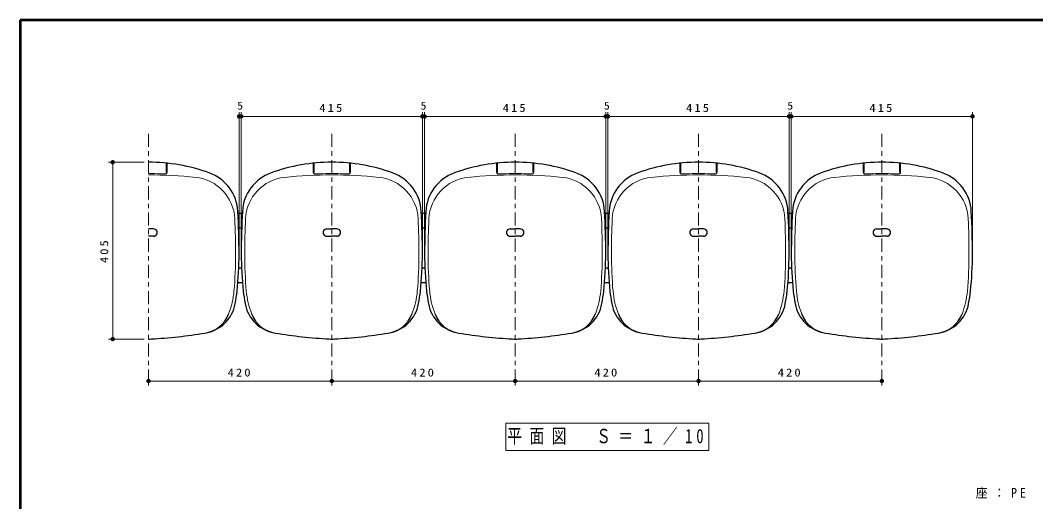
# Model space of a CAD drawing. Units: millimetres on the paper, scale 1:10. Extents: x -365 to 0, y -5 to 257.
# Drawn here: x -365 to -132.4, y 146.7 to 257 of the extents above; entities that cross this region are included whole.
import ezdxf
from ezdxf.enums import TextEntityAlignment as Align

# ---------------------------------------------------------------- set-up
doc = ezdxf.new("R2010")
doc.units = ezdxf.units.MM
doc.linetypes.add('USER2', pattern=[6, 3, -1, 1, -1])
doc.layers.add('LY_1', color=7, linetype='Continuous', lineweight=25)
doc.layers.add('LY_2', color=7, linetype='Continuous', lineweight=13)
doc.styles.add('ＭＳ ゴシック', font='')
doc.styles.get('ＭＳ ゴシック').set_extended_font_data('MS Gothic')

# ---------------------------------------------------------------- blocks, each defined once
blk = doc.blocks.new('filled_dot')
at = {"color": 0, "linetype": 'Continuous', "lineweight": -2, "const_width": 1.25}
blk.add_lwpolyline([(-0.625, 0, 1), (0.625, 0, 1)], format="xyb", close=True, dxfattribs=at)

msp = doc.modelspace()

# ---------------------------------------------------------------- linework, layer by layer
at = {"layer": 'LY_1', "lineweight": 13}
for p, q in [((-314.89, 204.489), (-314.89, 235.989)), ((-314.89, 234.989), (-314.39, 234.989)), ((-314.39, 204.489), (-314.39, 235.989)), ((-314.39, 204.489), (-314.39, 235.989)), ((-314.39, 234.989), (-272.89, 234.989)), ((-272.89, 204.489), (-272.89, 235.989)), ((-272.89, 204.489), (-272.89, 235.989)), ((-272.89, 234.989), (-272.39, 234.989)), ((-272.39, 204.489), (-272.39, 235.989)), ((-272.39, 204.489), (-272.39, 235.989)), ((-272.39, 234.989), (-230.89, 234.989)), ((-230.89, 204.489), (-230.89, 235.989)), ((-230.89, 204.489), (-230.89, 235.989)), ((-230.89, 234.989), (-230.39, 234.989)), ((-230.39, 204.489), (-230.39, 235.989)), ((-230.39, 204.489), (-230.39, 235.989)), ((-230.39, 234.989), (-188.89, 234.989)), ((-188.89, 204.489), (-188.89, 235.989)), ((-188.89, 204.489), (-188.89, 235.989)), ((-188.89, 234.989), (-188.39, 234.989)), ((-188.39, 204.489), (-188.39, 235.989)), ((-188.39, 204.489), (-188.39, 235.989)), ((-188.39, 234.989), (-146.89, 234.989)), ((-146.89, 204.489), (-146.89, 235.989)), ((-336.64, 224.489), (-344.832, 224.489)), ((-343.832, 183.989), (-343.832, 224.489)), ((-336.64, 183.989), (-344.832, 183.989)), ((-335.64, 176.989), (-335.64, 173.375)), ((-293.64, 176.989), (-293.64, 173.375)), ((-293.64, 176.989), (-293.64, 173.375)), ((-251.64, 176.989), (-251.64, 173.375)), ((-209.64, 176.989), (-209.64, 173.375)), ((-167.64, 176.989), (-167.64, 173.375)), ((-293.64, 174.375), (-335.64, 174.375)), ((-251.64, 174.375), (-293.64, 174.375)), ((-209.64, 174.375), (-251.64, 174.375)), ((-167.64, 174.375), (-209.64, 174.375)), ((-207.29, 164.726), (-253.79, 164.726)), ((-253.79, 164.726), (-253.79, 158.426)), ((-207.29, 158.426), (-207.29, 164.726)), ((-253.79, 158.426), (-207.29, 158.426))]:
    msp.add_line(p, q, dxfattribs=at)
at = {"layer": 'LY_1', "linetype": 'USER2', "lineweight": 13}
for p, q in [((-335.64, 230.989), (-335.64, 177.989)), ((-293.64, 230.989), (-293.64, 177.989)), ((-251.64, 230.989), (-251.64, 177.989)), ((-209.64, 230.989), (-209.64, 177.989)), ((-167.64, 230.989), (-167.64, 177.989))]:
    msp.add_line(p, q, dxfattribs=at)
at = {"layer": 'LY_1', "color": 40, "lineweight": 13}
for p, q in [((-331.59, 224.208), (-331.59, 222.114)), ((-331.39, 224.208), (-331.39, 222.114)), ((-297.89, 224.208), (-297.89, 222.114)), ((-297.69, 224.208), (-297.69, 222.114)), ((-289.59, 224.208), (-289.59, 222.114)), ((-289.39, 224.208), (-289.39, 222.114)), ((-255.89, 224.208), (-255.89, 222.114)), ((-255.69, 224.208), (-255.69, 222.114)), ((-247.59, 224.208), (-247.59, 222.114)), ((-247.39, 224.208), (-247.39, 222.114)), ((-213.89, 224.208), (-213.89, 222.115)), ((-213.69, 224.208), (-213.69, 222.115)), ((-205.59, 224.208), (-205.59, 222.115)), ((-205.39, 224.208), (-205.39, 222.115)), ((-171.89, 224.208), (-171.89, 222.115)), ((-171.69, 224.208), (-171.69, 222.115)), ((-163.59, 224.208), (-163.59, 222.115)), ((-163.39, 224.208), (-163.39, 222.115))]:
    msp.add_line(p, q, dxfattribs=at)
at = {"layer": 'LY_1'}
for p, q in [((-315.133, 212.839), (-314.147, 212.839)), ((-273.133, 212.839), (-272.147, 212.839)), ((-231.133, 212.839), (-230.147, 212.839)), ((-189.133, 212.839), (-188.147, 212.839)), ((-314.989, 209.439), (-314.292, 209.439)), ((-272.989, 209.439), (-272.292, 209.439)), ((-230.989, 209.439), (-230.292, 209.439)), ((-188.989, 209.439), (-188.292, 209.439)), ((-314.952, 200.339), (-314.328, 200.339)), ((-272.952, 200.339), (-272.328, 200.339)), ((-230.952, 200.339), (-230.328, 200.339)), ((-188.952, 200.339), (-188.328, 200.339)), ((-315.159, 196.939), (-314.122, 196.939)), ((-273.159, 196.939), (-272.122, 196.939)), ((-231.159, 196.939), (-230.122, 196.939)), ((-189.159, 196.939), (-188.122, 196.939))]:
    msp.add_line(p, q, dxfattribs=at)
at = {"layer": 'LY_1', "color": 40}
for p, q in [((-334.465, 209.214), (-335.64, 209.214)), ((-334.465, 207.564), (-335.64, 207.564)), ((-294.815, 209.214), (-293.64, 209.214)), ((-294.815, 207.564), (-293.64, 207.564)), ((-292.465, 209.214), (-293.64, 209.214)), ((-292.465, 207.564), (-293.64, 207.564)), ((-252.815, 209.214), (-251.64, 209.214)), ((-252.815, 207.564), (-251.64, 207.564)), ((-250.465, 209.214), (-251.64, 209.214)), ((-250.465, 207.564), (-251.64, 207.564)), ((-210.815, 209.214), (-209.64, 209.214)), ((-210.815, 207.564), (-209.64, 207.564)), ((-208.465, 209.214), (-209.64, 209.214)), ((-208.465, 207.564), (-209.64, 207.564)), ((-168.815, 209.214), (-167.64, 209.214)), ((-168.815, 207.564), (-167.64, 207.564)), ((-166.465, 209.214), (-167.64, 209.214)), ((-166.465, 207.564), (-167.64, 207.564))]:
    msp.add_line(p, q, dxfattribs=at)
for centre, radius, start, end in [((-335.64, 183.489), 41, 70.19698, 90.00047), ((-293.64, 183.489), 41, 89.99953, 109.80302), ((-293.64, 183.489), 41, 70.19698, 90.00047), ((-251.64, 183.489), 41, 89.99953, 109.80302), ((-251.64, 183.489), 41, 70.19698, 90.00047), ((-209.64, 183.489), 41, 90.00005, 109.80353), ((-209.64, 183.489), 41, 70.19647, 89.99995), ((-167.64, 183.489), 41, 90.00005, 109.80353), ((-167.64, 183.489), 41, 70.19647, 89.99995), ((-325.138, 212.656), 10, 3.09152, 70.19698), ((-304.143, 212.656), 10, 109.80302, 176.90848), ((-283.138, 212.656), 10, 3.09152, 70.19698), ((-262.143, 212.656), 10, 109.80302, 176.90848), ((-241.137, 212.656), 10, 3.09152, 70.19698), ((-220.143, 212.656), 10, 109.80353, 176.909), ((-199.137, 212.656), 10, 3.09101, 70.19647), ((-178.143, 212.656), 10, 109.80353, 176.909), ((-157.137, 212.656), 10, 3.09101, 70.19647), ((-494.89, 203.488), 180, 0.0005, 3.09152), ((-134.39, 203.488), 180, 176.90848, 179.9995), ((-452.89, 203.488), 180, 0.0005, 3.09152), ((-92.39, 203.488), 180, 176.90848, 179.9995), ((-410.89, 203.488), 180, 0.0005, 3.09152), ((-50.39, 203.489), 180, 176.909, 180.00001), ((-368.89, 203.489), 180, 359.99999, 3.091), ((-8.39, 203.489), 180, 176.909, 180.00001), ((-326.89, 203.489), 180, 359.99999, 3.091), ((-334.465, 208.389), 0.825, 270.00053, 90.00055), ((-294.815, 208.389), 0.825, 89.99945, 269.99947), ((-292.465, 208.389), 0.825, 270.00053, 90.00055), ((-252.815, 208.389), 0.825, 89.99945, 269.99947), ((-250.465, 208.389), 0.825, 270.00053, 90.00055), ((-210.815, 208.389), 0.825, 89.99996, 269.99998), ((-208.465, 208.389), 0.825, 270.00002, 90.00004), ((-168.815, 208.389), 0.825, 89.99996, 269.99998), ((-166.465, 208.389), 0.825, 270.00002, 90.00004), ((-394.89, 203.489), 80, 353.90143, 0.00051), ((-234.39, 203.489), 80, 179.99949, 186.09857), ((-352.89, 203.489), 80, 353.90143, 0.00051), ((-192.39, 203.489), 80, 179.99949, 186.09857), ((-310.89, 203.489), 80, 353.90143, 0.00051), ((-150.39, 203.489), 80, 180, 186.09909), ((-268.89, 203.489), 80, 353.90091, 0), ((-108.39, 203.489), 80, 180, 186.09909), ((-226.89, 203.489), 80, 353.90091, 0), ((-353.128, 199.026), 38, 349.51935, 353.90143), ((-276.152, 199.026), 38, 186.09857, 190.48065), ((-311.128, 199.026), 38, 349.51935, 353.90143), ((-234.152, 199.026), 38, 186.09857, 190.48065), ((-269.128, 199.026), 38, 349.51935, 353.90143), ((-192.153, 199.027), 38, 186.09909, 190.48117), ((-227.128, 199.027), 38, 349.51883, 353.90091), ((-150.153, 199.027), 38, 186.09909, 190.48117), ((-185.128, 199.027), 38, 349.51883, 353.90091), ((-324.021, 193.642), 8.399, 279.04257, 349.51935), ((-305.259, 193.642), 8.399, 190.48065, 260.95743), ((-282.021, 193.642), 8.399, 279.04257, 349.51935), ((-263.259, 193.642), 8.399, 190.48065, 260.95743), ((-240.021, 193.642), 8.399, 279.04257, 349.51935), ((-221.259, 193.642), 8.399, 190.48117, 260.95794), ((-198.021, 193.642), 8.399, 279.04206, 349.51883), ((-179.259, 193.642), 8.399, 190.48117, 260.95794), ((-156.021, 193.642), 8.399, 279.04206, 349.51883), ((-323.8, 192.255), 6.995, 279.04257, 338.69197), ((-305.48, 192.255), 6.995, 201.30803, 260.95743), ((-281.8, 192.255), 6.995, 279.04257, 338.69197), ((-263.48, 192.255), 6.995, 201.30803, 260.95743), ((-239.8, 192.255), 6.995, 279.04257, 338.69197), ((-221.48, 192.255), 6.995, 201.30855, 260.95795), ((-197.8, 192.255), 6.995, 279.04205, 338.69146), ((-179.48, 192.255), 6.995, 201.30855, 260.95795), ((-155.8, 192.255), 6.995, 279.04205, 338.69146), ((-335.64, 193.989), 10, 270.00069, 273.34355), ((-342.347, 308.793), 125, 273.34355, 279.04257), ((-286.933, 308.793), 125, 260.95743, 266.65645), ((-293.64, 193.989), 10, 266.65645, 269.99931), ((-293.64, 193.989), 10, 270.00069, 273.34355), ((-300.347, 308.793), 125, 273.34355, 279.04257), ((-244.933, 308.793), 125, 260.95743, 266.65645), ((-251.64, 193.989), 10, 266.65645, 269.99931), ((-251.64, 193.989), 10, 270.00069, 273.34355), ((-258.347, 308.793), 125, 273.34355, 279.04257), ((-202.934, 308.794), 125, 260.95794, 266.65696), ((-209.64, 193.989), 10, 266.65696, 269.99982), ((-209.64, 193.989), 10, 270.00018, 273.34304), ((-216.346, 308.794), 125, 273.34304, 279.04206), ((-160.934, 308.794), 125, 260.95794, 266.65696), ((-167.64, 193.989), 10, 266.65696, 269.99982), ((-167.64, 193.989), 10, 270.00018, 273.34304), ((-174.346, 308.794), 125, 273.34304, 279.04206)]:
    msp.add_arc(centre, radius, start, end, dxfattribs=at)
at = {"layer": 'LY_1', "color": 40, "lineweight": 13}
for centre, radius, start, end in [((-335.639, 116.637), 105.252, 87.85584, 90.00049), ((-335.639, 116.637), 104.952, 84.08839, 90.00049), ((-331.69, 222.114), 0.3, 267.85511, 0.00051), ((-325.86, 211.083), 10, 2.56086, 84.08839), ((-303.42, 211.083), 10, 95.91161, 177.43914), ((-293.641, 116.637), 104.952, 89.99951, 95.91161), ((-297.59, 222.114), 0.3, 179.99949, 272.14489), ((-293.641, 116.637), 105.252, 89.99951, 92.14416), ((-293.639, 116.637), 105.252, 87.85584, 90.00049), ((-293.639, 116.637), 104.952, 84.08839, 90.00049), ((-289.69, 222.114), 0.3, 267.85511, 0.00051), ((-283.86, 211.083), 10, 2.56086, 84.08839), ((-261.42, 211.083), 10, 95.91161, 177.43914), ((-251.641, 116.637), 104.952, 89.99951, 95.91161), ((-255.59, 222.114), 0.3, 179.99949, 272.14489), ((-251.641, 116.637), 105.252, 89.99951, 92.14416), ((-251.639, 116.637), 105.252, 87.85584, 90.00049), ((-251.639, 116.637), 104.952, 84.08839, 90.00049), ((-247.69, 222.114), 0.3, 267.85511, 0.00051), ((-241.86, 211.083), 10, 2.56086, 84.08839), ((-219.421, 211.083), 10, 95.91212, 177.43965), ((-209.64, 116.637), 104.952, 90.00002, 95.91212), ((-213.59, 222.115), 0.3, 180, 272.14541), ((-209.64, 116.637), 105.252, 90.00002, 92.14467), ((-209.64, 116.637), 105.252, 87.85533, 89.99998), ((-209.64, 116.637), 104.952, 84.08788, 89.99998), ((-205.69, 222.115), 0.3, 267.85459, 0), ((-199.86, 211.083), 10, 2.56035, 84.08788), ((-177.421, 211.083), 10, 95.91212, 177.43965), ((-167.64, 116.637), 104.952, 90.00002, 95.91212), ((-171.59, 222.115), 0.3, 180, 272.14541), ((-167.64, 116.637), 105.252, 90.00002, 92.14467), ((-167.64, 116.637), 105.252, 87.85533, 89.99998), ((-167.64, 116.637), 104.952, 84.08788, 89.99998), ((-163.69, 222.115), 0.3, 267.85459, 0), ((-157.86, 211.083), 10, 2.56035, 84.08788), ((-495.69, 203.488), 180, 0.0005, 2.56086), ((-133.59, 203.488), 180, 177.43914, 179.9995), ((-453.69, 203.488), 180, 0.0005, 2.56086), ((-91.59, 203.488), 180, 177.43914, 179.9995), ((-411.69, 203.488), 180, 0.0005, 2.56086), ((-49.59, 203.489), 180, 177.43965, 180.00001), ((-369.69, 203.489), 180, 359.99999, 2.56035), ((-7.59, 203.489), 180, 177.43965, 180.00001), ((-327.69, 203.489), 180, 359.99999, 2.56035), ((-414.89, 203.488), 99.2, 355.08518, 0.00051), ((-214.39, 203.488), 99.2, 179.99949, 184.91482), ((-372.89, 203.488), 99.2, 355.08518, 0.00051), ((-172.39, 203.488), 99.2, 179.99949, 184.91482), ((-330.89, 203.488), 99.2, 355.08518, 0.00051), ((-130.39, 203.489), 99.2, 180, 184.91533), ((-288.89, 203.489), 99.2, 355.08467, 0), ((-88.39, 203.489), 99.2, 180, 184.91533), ((-246.89, 203.489), 99.2, 355.08467, 0), ((-334.985, 196.617), 19, 338.69197, 355.08518), ((-294.295, 196.617), 19, 184.91482, 201.30803), ((-292.985, 196.617), 19, 338.69197, 355.08518), ((-252.295, 196.617), 19, 184.91482, 201.30803), ((-250.985, 196.617), 19, 338.69197, 355.08518), ((-210.295, 196.617), 19, 184.91533, 201.30855), ((-208.985, 196.617), 19, 338.69146, 355.08467), ((-168.295, 196.617), 19, 184.91533, 201.30855), ((-166.985, 196.617), 19, 338.69146, 355.08467)]:
    msp.add_arc(centre, radius, start, end, dxfattribs=at)
at = {"layer": 'LY_2', "lineweight": 50}
for p, q in [((0, 257), (-365, 257)), ((-365, 257), (-365, 0))]:
    msp.add_line(p, q, dxfattribs=at)

# ---------------------------------------------------------------- block references
at = {"layer": 'LY_1', "lineweight": 13, "xscale": 0.4, "yscale": 0.4}
for p in [(-314.89, 234.989), (-314.39, 234.989), (-272.89, 234.989), (-272.39, 234.989), (-230.89, 234.989), (-230.39, 234.989), (-188.89, 234.989), (-188.39, 234.989), (-335.64, 174.375), (-293.64, 174.375), (-251.64, 174.375), (-209.64, 174.375)]:
    msp.add_blockref('filled_dot', p, dxfattribs=at)
for p, rotation in [((-314.39, 234.989), 180), ((-272.89, 234.989), 180), ((-272.39, 234.989), 180), ((-230.89, 234.989), 180), ((-230.39, 234.989), 180), ((-188.89, 234.989), 180), ((-188.39, 234.989), 180), ((-146.89, 234.989), 180), ((-343.832, 224.489), 270), ((-343.832, 183.989), 90), ((-293.64, 174.375), 180), ((-251.64, 174.375), 180), ((-209.64, 174.375), 180), ((-167.64, 174.375), 180)]:
    msp.add_blockref('filled_dot', p, dxfattribs=dict(at, rotation=rotation))

# ---------------------------------------------------------------- texts
at = {"layer": 'LY_1', "style": 'ＭＳ ゴシック', "width": 1.05}
for p in [(-314.64, 235.989), (-272.64, 235.989), (-230.64, 235.989), (-188.64, 235.989)]:
    msp.add_text('5', height=1.833, dxfattribs=at).set_placement(p, align=Align.BOTTOM_CENTER)
at = {"layer": 'LY_1', "style": 'ＭＳ ゴシック'}
for s, insert, char_height, attachment_point in [('\\T1.33;\\W1.15;415', (-293.64, 235.989), 1.833, 8), ('\\T1.33;\\W1.15;415', (-251.64, 235.989), 1.833, 8), ('\\T1.33;\\W1.15;415', (-209.64, 235.989), 1.833, 8), ('\\T1.33;\\W1.15;415', (-167.64, 235.989), 1.833, 8), ('\\T1.33;\\W1.15;420', (-314.64, 175.375), 1.833, 8), ('\\T1.33;\\W1.15;420', (-272.64, 175.375), 1.833, 8), ('\\T1.33;\\W1.15;420', (-230.64, 175.375), 1.833, 8), ('\\T1.33;\\W1.15;420', (-188.64, 175.375), 1.833, 8), ('\\T1.51;\\W0.75;平面図\u3000Ｓ＝１／10', (-230.54, 161.576), 3.299, 5), ('\\T1.5;\\W0.9;座：PE', (-146.135, 148.665), 2.199, 4)]:
    msp.add_mtext(s, dxfattribs=dict(at, insert=insert, char_height=char_height, attachment_point=attachment_point))
at = {"layer": 'LY_1', "insert": (-344.832, 204.239), "char_height": 1.833, "attachment_point": 8, "rotation": 90, "style": 'ＭＳ ゴシック'}
msp.add_mtext('\\T1.33;\\W1.15;405', dxfattribs=at)

doc.saveas('drawing.dxf')
